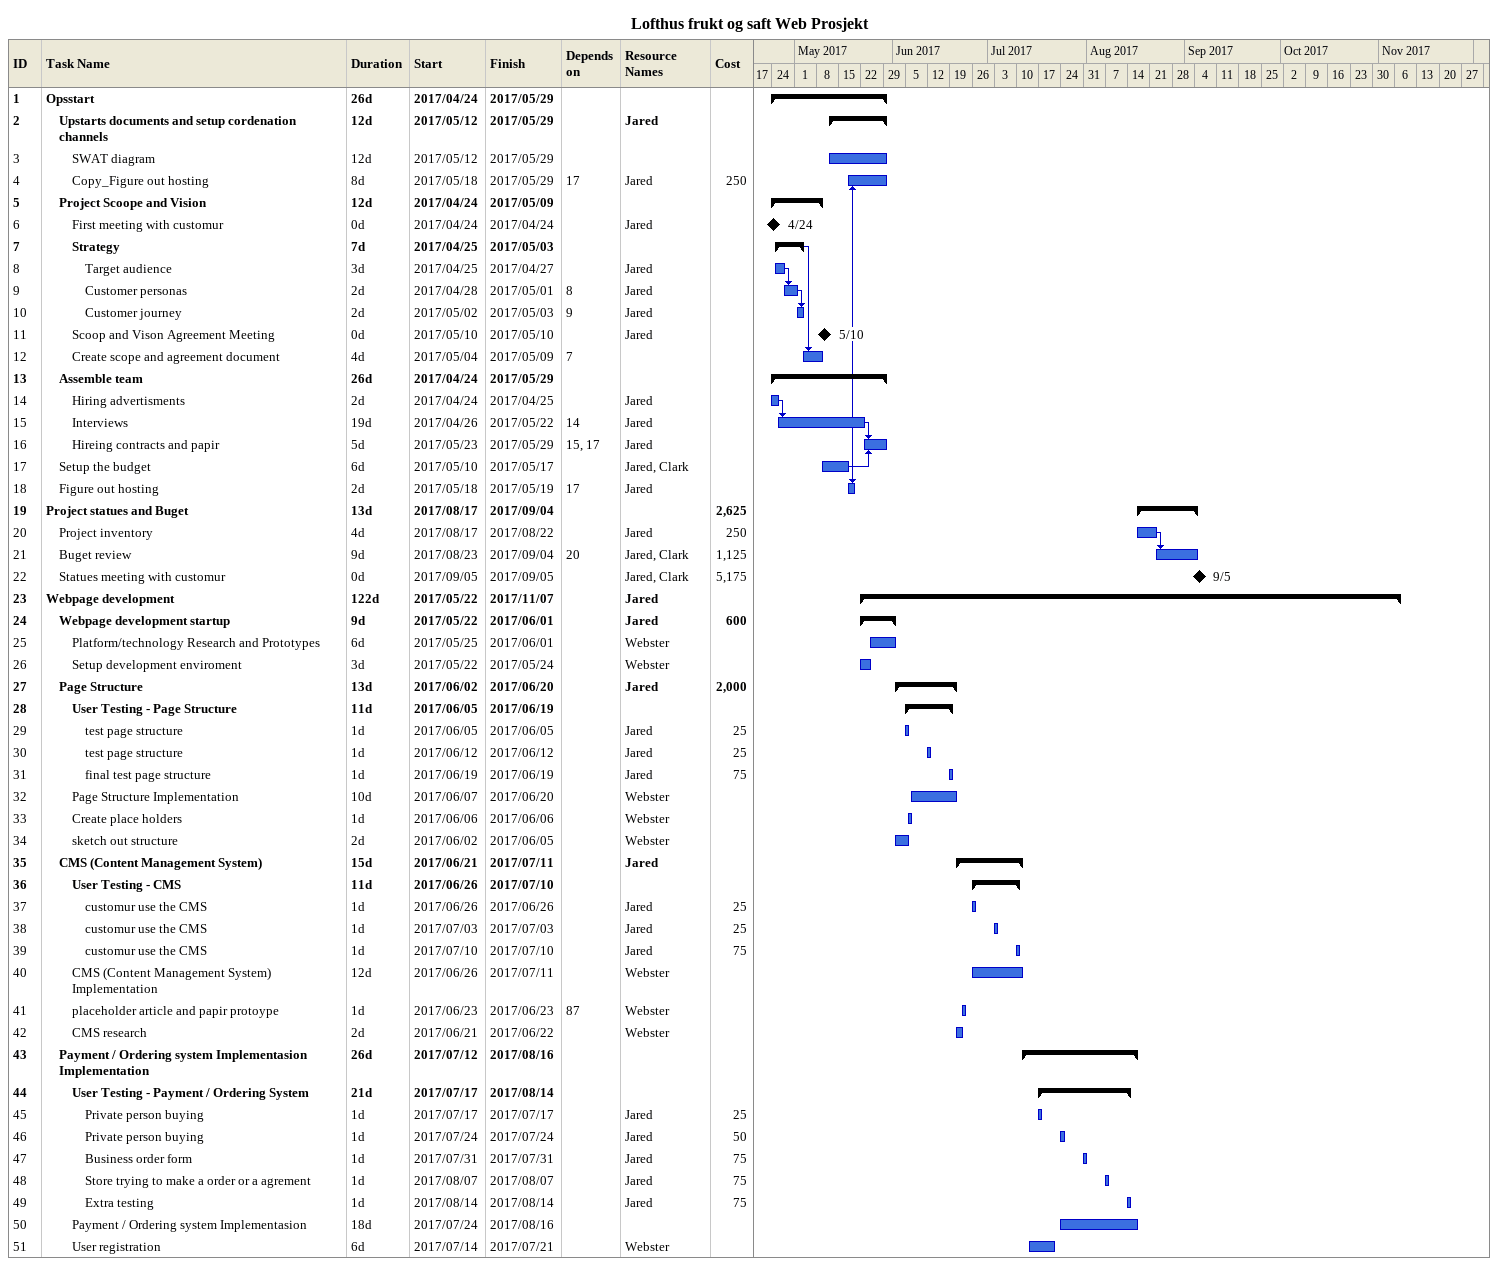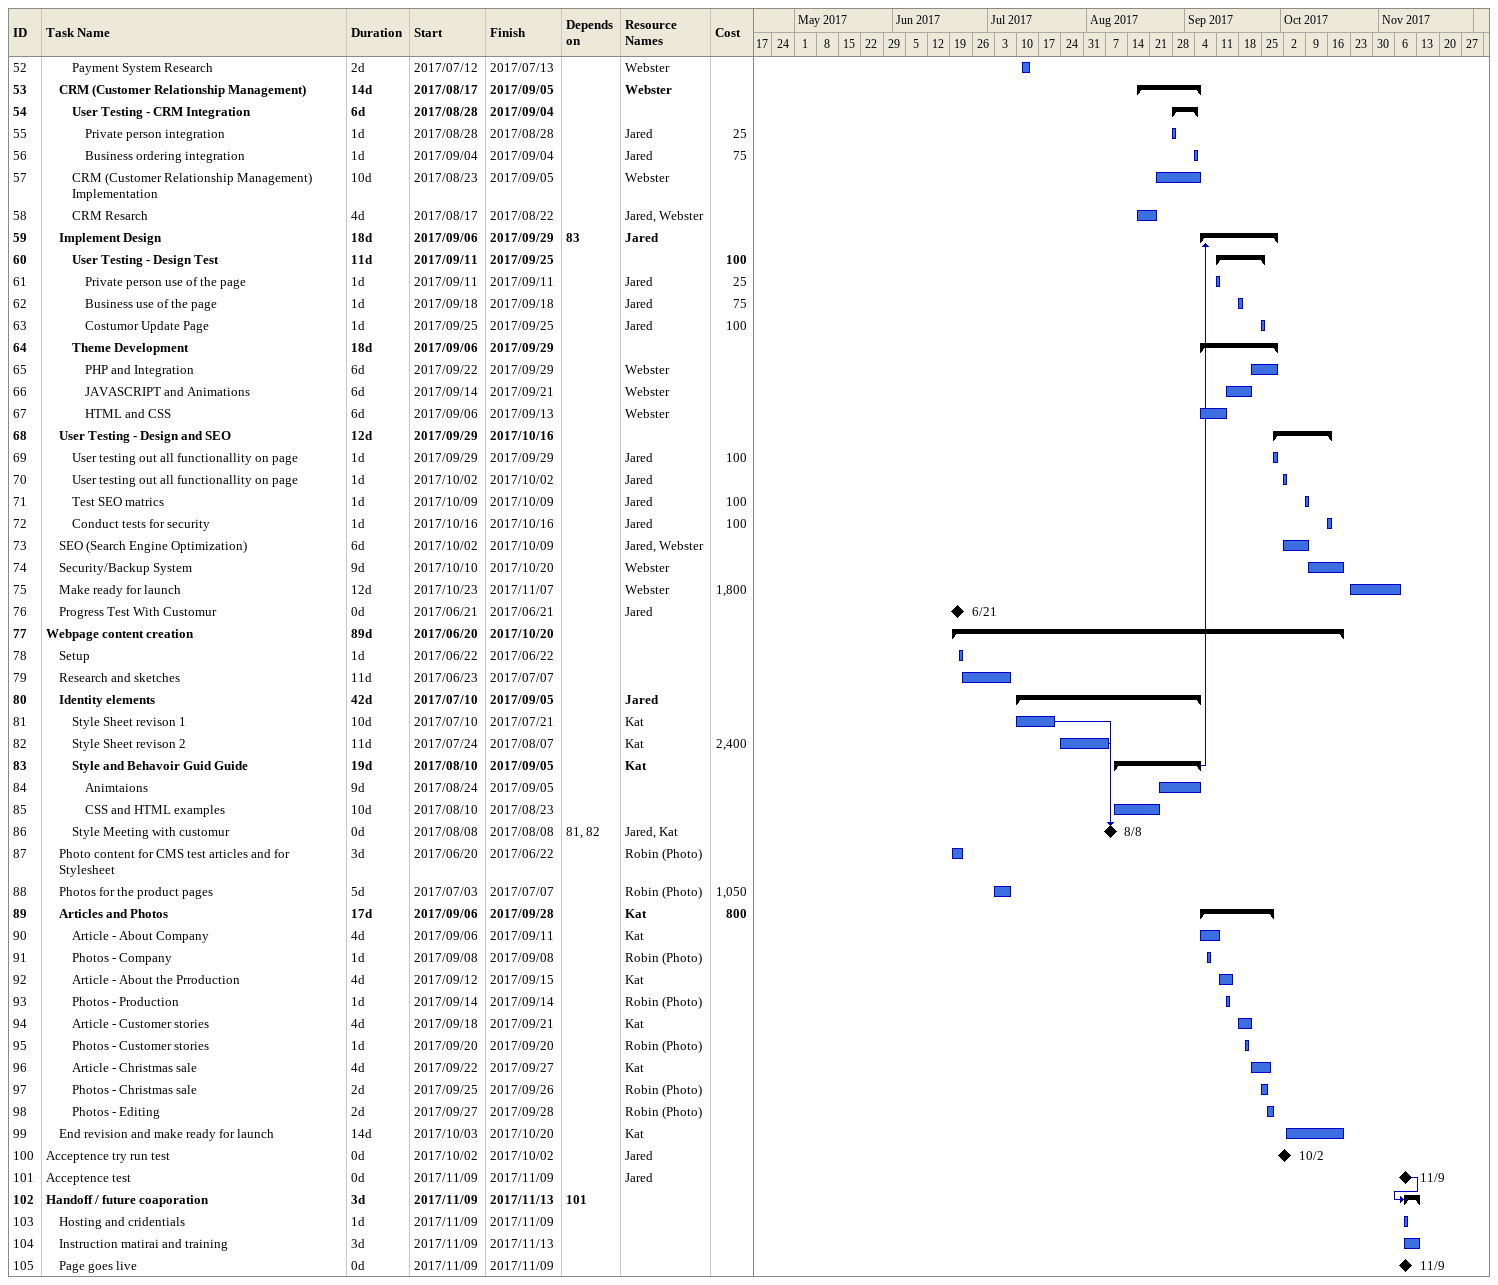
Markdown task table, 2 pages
Lofthus frukt og saft Web Prosjekt

| ID | Level | Task | Duration | Start | Finish | Predecessors | Resources | Cost |
|---|---|---|---|---|---|---|---|---|
| 1 | 1 | **Opsstart** | 26d | 2017-04-24 | 2017-05-29 |  |  |  |
| 2 | 2 | **Upstarts documents and setup cordenation channels** | 12d | 2017-05-12 | 2017-05-29 |  | Jared |  |
| 3 | 3 | SWAT diagram | 12d | 2017-05-12 | 2017-05-29 |  |  |  |
| 4 | 3 | Copy_Figure out hosting | 8d | 2017-05-18 | 2017-05-29 | 17 | Jared | 250 |
| 5 | 2 | **Project Scoope and Vision** | 12d | 2017-04-24 | 2017-05-09 |  |  |  |
| 6 | 3 | First meeting with customur | 0d | 2017-04-24 | 2017-04-24 |  | Jared |  |
| 7 | 3 | **Strategy** | 7d | 2017-04-25 | 2017-05-03 |  |  |  |
| 8 | 4 | Target audience | 3d | 2017-04-25 | 2017-04-27 |  | Jared |  |
| 9 | 4 | Customer personas | 2d | 2017-04-28 | 2017-05-01 | 8 | Jared |  |
| 10 | 4 | Customer journey | 2d | 2017-05-02 | 2017-05-03 | 9 | Jared |  |
| 11 | 3 | Scoop and Vison Agreement Meeting | 0d | 2017-05-10 | 2017-05-10 |  | Jared |  |
| 12 | 3 | Create scope and agreement document | 4d | 2017-05-04 | 2017-05-09 | 7 |  |  |
| 13 | 2 | **Assemble team** | 26d | 2017-04-24 | 2017-05-29 |  |  |  |
| 14 | 3 | Hiring advertisments | 2d | 2017-04-24 | 2017-04-25 |  | Jared |  |
| 15 | 3 | Interviews | 19d | 2017-04-26 | 2017-05-22 | 14 | Jared |  |
| 16 | 3 | Hireing contracts and papir | 5d | 2017-05-23 | 2017-05-29 | 15, 17 | Jared |  |
| 17 | 2 | Setup the budget | 6d | 2017-05-10 | 2017-05-17 |  | Jared, Clark |  |
| 18 | 2 | Figure out hosting | 2d | 2017-05-18 | 2017-05-19 | 17 | Jared |  |
| 19 | 1 | **Project statues and Buget** | 13d | 2017-08-17 | 2017-09-04 |  |  | 2625 |
| 20 | 2 | Project inventory | 4d | 2017-08-17 | 2017-08-22 |  | Jared | 250 |
| 21 | 2 | Buget review | 9d | 2017-08-23 | 2017-09-04 | 20 | Jared, Clark | 1125 |
| 22 | 2 | Statues meeting with customur | 0d | 2017-09-05 | 2017-09-05 |  | Jared, Clark | 5175 |
| 23 | 1 | **Webpage development** | 122d | 2017-05-22 | 2017-11-07 |  | Jared |  |
| 24 | 2 | **Webpage development startup** | 9d | 2017-05-22 | 2017-06-01 |  | Jared | 600 |
| 25 | 3 | Platform/technology Research and Prototypes | 6d | 2017-05-25 | 2017-06-01 |  | Webster |  |
| 26 | 3 | Setup development enviroment | 3d | 2017-05-22 | 2017-05-24 |  | Webster |  |
| 27 | 2 | **Page Structure** | 13d | 2017-06-02 | 2017-06-20 |  | Jared | 2000 |
| 28 | 3 | **User Testing - Page Structure** | 11d | 2017-06-05 | 2017-06-19 |  |  |  |
| 29 | 4 | test page structure | 1d | 2017-06-05 | 2017-06-05 |  | Jared | 25 |
| 30 | 4 | test page structure | 1d | 2017-06-12 | 2017-06-12 |  | Jared | 25 |
| 31 | 4 | final test page structure | 1d | 2017-06-19 | 2017-06-19 |  | Jared | 75 |
| 32 | 3 | Page Structure Implementation | 10d | 2017-06-07 | 2017-06-20 |  | Webster |  |
| 33 | 3 | Create place holders | 1d | 2017-06-06 | 2017-06-06 |  | Webster |  |
| 34 | 3 | sketch out structure | 2d | 2017-06-02 | 2017-06-05 |  | Webster |  |
| 35 | 2 | **CMS (Content Management System)** | 15d | 2017-06-21 | 2017-07-11 |  | Jared |  |
| 36 | 3 | **User Testing - CMS** | 11d | 2017-06-26 | 2017-07-10 |  |  |  |
| 37 | 4 | customur use the CMS | 1d | 2017-06-26 | 2017-06-26 |  | Jared | 25 |
| 38 | 4 | customur use the CMS | 1d | 2017-07-03 | 2017-07-03 |  | Jared | 25 |
| 39 | 4 | customur use the CMS | 1d | 2017-07-10 | 2017-07-10 |  | Jared | 75 |
| 40 | 3 | CMS (Content Management System) Implementation | 12d | 2017-06-26 | 2017-07-11 |  | Webster |  |
| 41 | 3 | placeholder article and papir protoype | 1d | 2017-06-23 | 2017-06-23 | 87 | Webster |  |
| 42 | 3 | CMS research | 2d | 2017-06-21 | 2017-06-22 |  | Webster |  |
| 43 | 2 | **Payment / Ordering system Implementasion Implementation** | 26d | 2017-07-12 | 2017-08-16 |  |  |  |
| 44 | 3 | **User Testing - Payment / Ordering System** | 21d | 2017-07-17 | 2017-08-14 |  |  |  |
| 45 | 4 | Private person buying | 1d | 2017-07-17 | 2017-07-17 |  | Jared | 25 |
| 46 | 4 | Private person buying | 1d | 2017-07-24 | 2017-07-24 |  | Jared | 50 |
| 47 | 4 | Business order form | 1d | 2017-07-31 | 2017-07-31 |  | Jared | 75 |
| 48 | 4 | Store trying to make a order or a agrement | 1d | 2017-08-07 | 2017-08-07 |  | Jared | 75 |
| 49 | 4 | Extra testing | 1d | 2017-08-14 | 2017-08-14 |  | Jared | 75 |
| 50 | 3 | Payment / Ordering system Implementasion | 18d | 2017-07-24 | 2017-08-16 |  |  |  |
| 51 | 3 | User registration | 6d | 2017-07-14 | 2017-07-21 |  | Webster |  |
| 52 | 3 | Payment System Research | 2d | 2017-07-12 | 2017-07-13 |  | Webster |  |
| 53 | 2 | **CRM (Customer Relationship Management)** | 14d | 2017-08-17 | 2017-09-05 |  | Webster |  |
| 54 | 3 | **User Testing - CRM Integration** | 6d | 2017-08-28 | 2017-09-04 |  |  |  |
| 55 | 4 | Private person integration | 1d | 2017-08-28 | 2017-08-28 |  | Jared | 25 |
| 56 | 4 | Business ordering integration | 1d | 2017-09-04 | 2017-09-04 |  | Jared | 75 |
| 57 | 3 | CRM (Customer Relationship Management) Implementation | 10d | 2017-08-23 | 2017-09-05 |  | Webster |  |
| 58 | 3 | CRM Resarch | 4d | 2017-08-17 | 2017-08-22 |  | Jared, Webster |  |
| 59 | 2 | **Implement Design** | 18d | 2017-09-06 | 2017-09-29 | 83 | Jared |  |
| 60 | 3 | **User Testing - Design Test** | 11d | 2017-09-11 | 2017-09-25 |  |  | 100 |
| 61 | 4 | Private person use of the page | 1d | 2017-09-11 | 2017-09-11 |  | Jared | 25 |
| 62 | 4 | Business use of the page | 1d | 2017-09-18 | 2017-09-18 |  | Jared | 75 |
| 63 | 4 | Costumor Update Page | 1d | 2017-09-25 | 2017-09-25 |  | Jared | 100 |
| 64 | 3 | **Theme Development** | 18d | 2017-09-06 | 2017-09-29 |  |  |  |
| 65 | 4 | PHP and Integration | 6d | 2017-09-22 | 2017-09-29 |  | Webster |  |
| 66 | 4 | JAVASCRIPT and Animations | 6d | 2017-09-14 | 2017-09-21 |  | Webster |  |
| 67 | 4 | HTML and CSS | 6d | 2017-09-06 | 2017-09-13 |  | Webster |  |
| 68 | 2 | **User Testing - Design and SEO** | 12d | 2017-09-29 | 2017-10-16 |  |  |  |
| 69 | 3 | User testing out all functionallity on page | 1d | 2017-09-29 | 2017-09-29 |  | Jared | 100 |
| 70 | 3 | User testing out all functionallity on page | 1d | 2017-10-02 | 2017-10-02 |  | Jared |  |
| 71 | 3 | Test SEO matrics | 1d | 2017-10-09 | 2017-10-09 |  | Jared | 100 |
| 72 | 3 | Conduct tests for security | 1d | 2017-10-16 | 2017-10-16 |  | Jared | 100 |
| 73 | 2 | SEO (Search Engine Optimization) | 6d | 2017-10-02 | 2017-10-09 |  | Jared, Webster |  |
| 74 | 2 | Security/Backup System | 9d | 2017-10-10 | 2017-10-20 |  | Webster |  |
| 75 | 2 | Make ready for launch | 12d | 2017-10-23 | 2017-11-07 |  | Webster | 1800 |
| 76 | 2 | Progress Test With Customur | 0d | 2017-06-21 | 2017-06-21 |  | Jared |  |
| 77 | 1 | **Webpage content creation** | 89d | 2017-06-20 | 2017-10-20 |  |  |  |
| 78 | 2 | Setup | 1d | 2017-06-22 | 2017-06-22 |  |  |  |
| 79 | 2 | Research and sketches | 11d | 2017-06-23 | 2017-07-07 |  |  |  |
| 80 | 2 | **Identity elements** | 42d | 2017-07-10 | 2017-09-05 |  | Jared |  |
| 81 | 3 | Style Sheet revison 1 | 10d | 2017-07-10 | 2017-07-21 |  | Kat |  |
| 82 | 3 | Style Sheet revison 2 | 11d | 2017-07-24 | 2017-08-07 |  | Kat | 2400 |
| 83 | 3 | **Style and Behavoir Guid Guide** | 19d | 2017-08-10 | 2017-09-05 |  | Kat |  |
| 84 | 4 | Animtaions | 9d | 2017-08-24 | 2017-09-05 |  |  |  |
| 85 | 4 | CSS and HTML examples | 10d | 2017-08-10 | 2017-08-23 |  |  |  |
| 86 | 3 | Style Meeting with customur | 0d | 2017-08-08 | 2017-08-08 | 81, 82 | Jared, Kat |  |
| 87 | 2 | Photo content for CMS test articles and for Stylesheet | 3d | 2017-06-20 | 2017-06-22 |  | Robin (Photo) |  |
| 88 | 2 | Photos for the product pages | 5d | 2017-07-03 | 2017-07-07 |  | Robin (Photo) | 1050 |
| 89 | 2 | **Articles and Photos** | 17d | 2017-09-06 | 2017-09-28 |  | Kat | 800 |
| 90 | 3 | Article - About Company | 4d | 2017-09-06 | 2017-09-11 |  | Kat |  |
| 91 | 3 | Photos - Company | 1d | 2017-09-08 | 2017-09-08 |  | Robin (Photo) |  |
| 92 | 3 | Article - About the Prroduction | 4d | 2017-09-12 | 2017-09-15 |  | Kat |  |
| 93 | 3 | Photos - Production | 1d | 2017-09-14 | 2017-09-14 |  | Robin (Photo) |  |
| 94 | 3 | Article - Customer stories | 4d | 2017-09-18 | 2017-09-21 |  | Kat |  |
| 95 | 3 | Photos - Customer stories | 1d | 2017-09-20 | 2017-09-20 |  | Robin (Photo) |  |
| 96 | 3 | Article - Christmas sale | 4d | 2017-09-22 | 2017-09-27 |  | Kat |  |
| 97 | 3 | Photos - Christmas sale | 2d | 2017-09-25 | 2017-09-26 |  | Robin (Photo) |  |
| 98 | 3 | Photos - Editing | 2d | 2017-09-27 | 2017-09-28 |  | Robin (Photo) |  |
| 99 | 2 | End revision and make ready for launch | 14d | 2017-10-03 | 2017-10-20 |  | Kat |  |
| 100 | 1 | Acceptence try run test | 0d | 2017-10-02 | 2017-10-02 |  | Jared |  |
| 101 | 1 | Acceptence test | 0d | 2017-11-09 | 2017-11-09 |  | Jared |  |
| 102 | 1 | **Handoff / future coaporation** | 3d | 2017-11-09 | 2017-11-13 | 101 |  |  |
| 103 | 2 | Hosting and cridentials | 1d | 2017-11-09 | 2017-11-09 |  |  |  |
| 104 | 2 | Instruction matirai and training | 3d | 2017-11-09 | 2017-11-13 |  |  |  |
| 105 | 2 | Page goes live | 0d | 2017-11-09 | 2017-11-09 |  |  |  |
